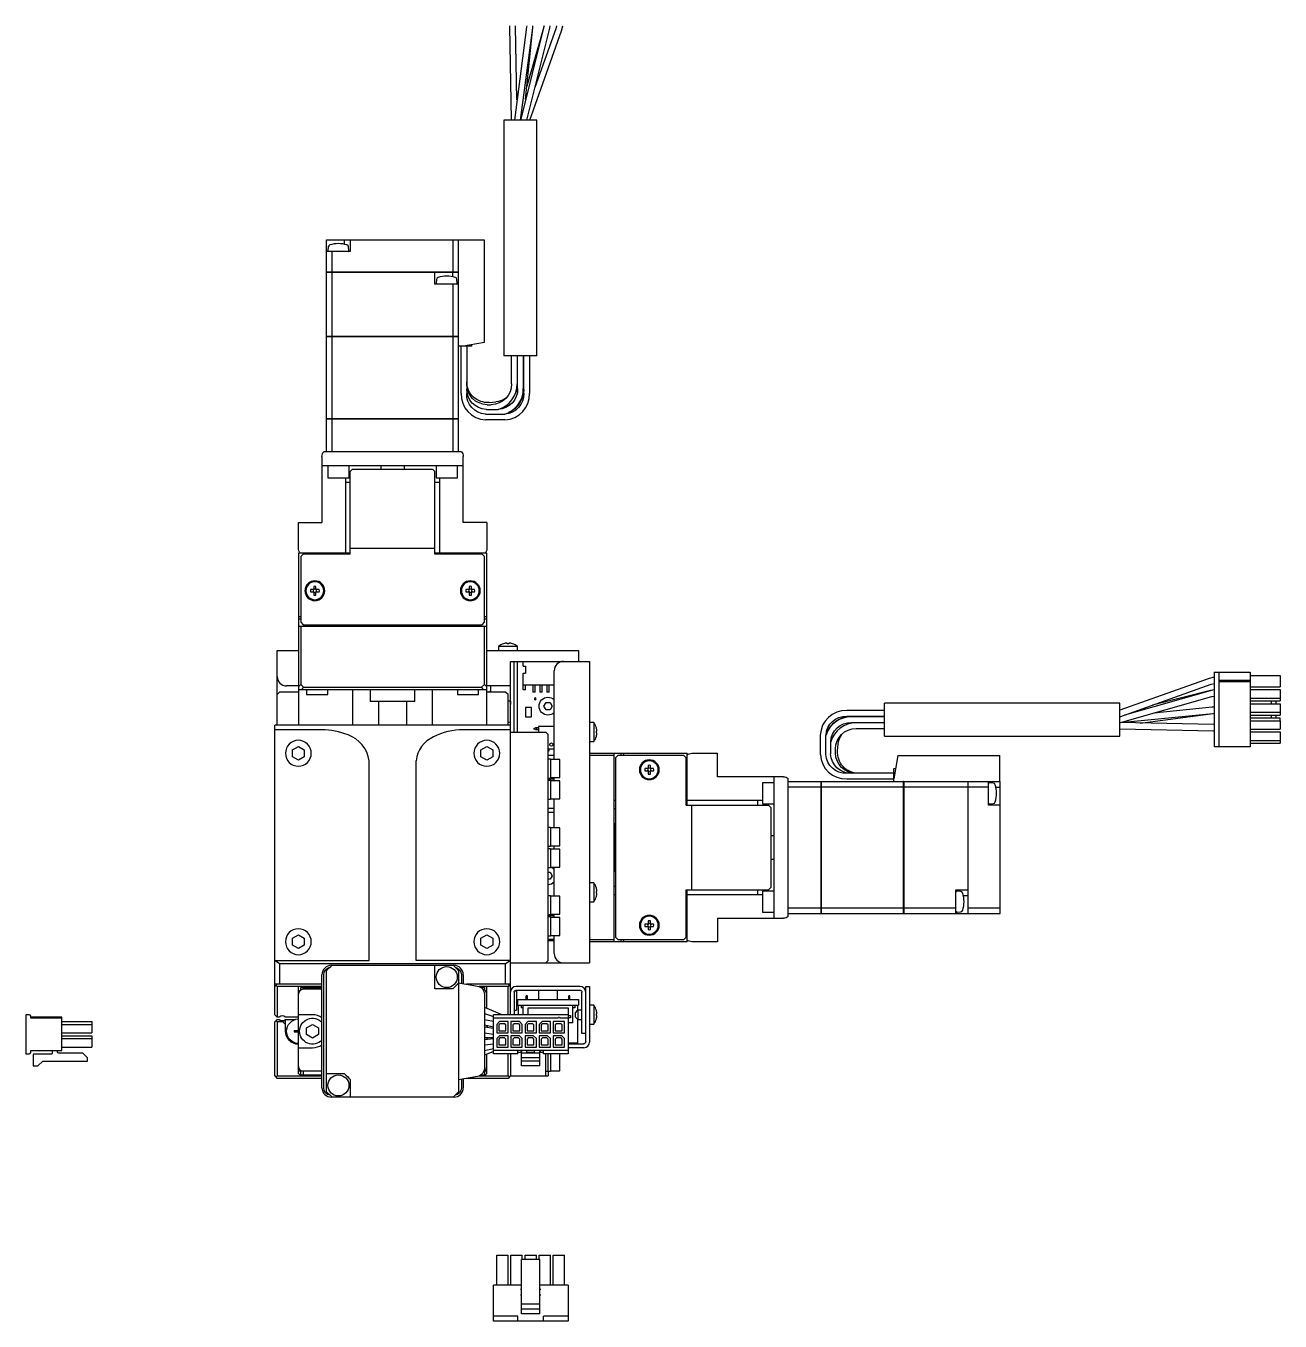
# Model space of a CAD drawing. Extents: x 0 to 1130, y -8 to 906.
# Drawn here: x 273.4 to 539.6, y 283.4 to 558.3 of the extents above; entities that cross this region are included whole.
import ezdxf

# ---------------------------------------------------------------- set-up
doc = ezdxf.new("R2010")
doc.units = 0
doc.header["$LTSCALE"] = 0.5
doc.layers.add('MSM_CONTINUOUS', color=7, linetype='CONTINUOUS')

msp = doc.modelspace()

# ---------------------------------------------------------------- linework, layer by layer
at = {"layer": 'MSM_CONTINUOUS'}
for p, q in [((376.04, 558.33), (376.04, 558.22)), ((376.04, 558.33), (376.04, 558.15)), ((376.04, 558.22), (376.44, 538.33)), ((377.34, 558.18), (377.34, 558.33)), ((377.65, 542.63), (377.34, 558.18)), ((379.73, 558.33), (379.7, 558.09)), ((380.99, 557.92), (381.03, 558.33)), ((381, 557.92), (381.03, 558.33)), ((383.38, 558.33), (383.27, 557.84)), ((383.4, 558.33), (383.31, 557.89)), ((384.57, 557.57), (384.71, 558.33)), ((386.05, 558.33), (385.89, 557.73)), ((387.11, 557.3), (387.37, 558.33)), ((387.11, 557.29), (387.37, 558.33)), ((379.7, 558.09), (377.09, 538.33)), ((378.4, 538.33), (380.99, 557.92)), ((383.31, 557.89), (378.43, 538.55)), ((379.49, 542.75), (381, 557.92)), ((379.71, 538.33), (384.57, 557.57)), ((383.27, 557.84), (379.76, 545.51)), ((380.38, 538.33), (387.11, 557.3)), ((385.89, 557.73), (381.46, 545.26)), ((381.89, 538.33), (374.89, 538.33)), ((374.89, 538.33), (374.89, 488.33)), ((381.89, 488.33), (381.89, 538.33)), ((337.24, 506.04), (337.24, 512.93)), ((337.24, 512.93), (365.24, 512.93)), ((337.58, 511.41), (337.51, 510.64)), ((340.99, 512.93), (340.99, 511.99)), ((341.97, 510.64), (341.9, 511.41)), ((342.24, 512.93), (342.24, 510.43)), ((364.09, 506.04), (364.09, 512.93)), ((365.24, 474.93), (365.24, 512.93)), ((370.74, 512.83), (365.24, 512.83)), ((370.74, 491.19), (370.74, 512.83)), ((342.24, 510.43), (337.24, 510.43)), ((338.4, 506.04), (338.4, 510.43)), ((337.24, 506.04), (365.24, 506.04)), ((337.24, 492.43), (337.24, 506.03)), ((365.24, 506.03), (337.24, 506.03)), ((337.25, 506.03), (337.25, 506.04)), ((338.4, 506.03), (338.4, 506.04)), ((338.4, 492.43), (338.4, 506.03)), ((360.24, 503.53), (360.24, 506.03)), ((363.99, 506.03), (363.99, 505.1)), ((364.09, 506.03), (364.09, 506.04)), ((365.23, 506.03), (365.23, 506.04)), ((365.24, 503.53), (360.24, 503.53)), ((360.58, 504.52), (360.51, 503.75)), ((364.09, 492.43), (364.09, 503.53)), ((364.97, 503.75), (364.9, 504.52)), ((337.24, 492.43), (365.24, 492.43)), ((337.24, 474.93), (337.24, 492.42)), ((365.24, 492.42), (337.24, 492.42)), ((337.25, 492.43), (337.25, 492.42)), ((338.4, 492.43), (338.4, 492.42)), ((338.4, 474.93), (338.4, 492.42)), ((364.09, 492.43), (364.09, 492.42)), ((364.09, 474.93), (364.09, 492.42)), ((365.23, 492.43), (365.23, 492.42)), ((368.04, 490.33), (365.24, 490.33)), ((365.79, 480.33), (365.79, 490.33)), ((365.84, 490.33), (370.74, 491.19)), ((366.99, 490.33), (366.99, 480.33)), ((368.04, 490.33), (368.04, 490.72)), ((381.89, 488.33), (374.89, 488.33)), ((376.49, 482.33), (376.49, 488.33)), ((377.69, 488.33), (377.69, 481.33)), ((377.79, 481.33), (377.79, 488.33)), ((378.99, 488.33), (378.99, 481.33)), ((379.09, 480.33), (379.09, 488.33)), ((380.29, 488.33), (380.29, 480.33)), ((366.99, 482.81), (367, 482.57)), ((377.64, 480.62), (377.79, 481.83)), ((377.69, 481.33), (377.64, 480.62)), ((371.76, 478.41), (373.14, 478.53)), ((377.64, 480.62), (377.63, 480.59)), ((377.63, 480.59), (377.64, 480.62)), ((370.99, 475.93), (375.09, 475.93)), ((371.15, 476.93), (373.63, 476.93)), ((371.3, 477.93), (372.18, 477.93)), ((375.09, 475.94), (375.05, 475.93)), ((337.24, 474.93), (365.24, 474.93)), ((337.24, 467.93), (337.24, 474.92)), ((365.24, 474.92), (337.24, 474.92)), ((337.25, 474.93), (337.25, 474.92)), ((338.4, 474.93), (338.4, 474.92)), ((338.4, 467.93), (338.4, 474.92)), ((364.09, 474.93), (364.09, 474.92)), ((364.09, 467.93), (364.09, 474.92)), ((365.23, 474.93), (365.23, 474.92)), ((365.24, 467.93), (365.24, 474.92)), ((375.09, 474.73), (370.99, 474.73)), ((365.86, 467.93), (336.62, 467.93)), ((336.24, 466.93), (336.24, 452.93)), ((366.24, 464.93), (336.24, 464.93)), ((337.49, 464.93), (337.49, 462.43)), ((341.99, 462.43), (341.99, 464.93)), ((348.74, 464.93), (348.74, 464.23)), ((353.74, 464.23), (353.74, 464.93)), ((360.49, 464.93), (360.49, 462.43)), ((364.99, 462.43), (364.99, 464.93)), ((366.24, 452.93), (366.24, 466.93)), ((337.49, 462.43), (341.99, 462.43)), ((341.24, 462.43), (341.24, 446.23)), ((342.74, 464.23), (342.24, 463.73)), ((342.24, 446.23), (342.24, 463.73)), ((342.74, 464.23), (359.74, 464.23)), ((360.24, 463.73), (359.74, 464.23)), ((360.24, 446.23), (360.24, 463.73)), ((360.49, 462.43), (364.99, 462.43)), ((361.24, 446.23), (361.24, 462.43)), ((342.24, 461.43), (341.24, 461.43)), ((361.24, 461.43), (360.24, 461.43)), ((331.24, 452.93), (336.24, 452.93)), ((331.24, 447.43), (331.24, 452.93)), ((371.24, 452.93), (366.24, 452.93)), ((371.24, 452.93), (371.24, 447.43)), ((342.24, 446.43), (331.24, 446.43)), ((331.24, 446.43), (331.24, 409.93)), ((332.24, 446.23), (331.74, 445.73)), ((331.74, 445.73), (331.74, 431.73)), ((342.24, 446.23), (332.24, 446.23)), ((360.24, 447.43), (342.24, 447.43)), ((371.24, 446.43), (360.24, 446.43)), ((370.24, 446.23), (360.24, 446.23)), ((370.74, 445.73), (370.24, 446.23)), ((370.74, 431.73), (370.74, 445.73)), ((371.24, 409.93), (371.24, 446.43)), ((334.5, 438.67), (333.82, 438.67)), ((333.82, 438.19), (334.5, 438.19)), ((334.5, 439.35), (334.5, 438.67)), ((334.5, 438.19), (334.5, 437.51)), ((334.98, 438.67), (334.98, 439.35)), ((335.66, 438.67), (334.98, 438.67)), ((334.98, 437.51), (334.98, 438.19)), ((334.98, 438.19), (335.66, 438.19)), ((367.5, 438.67), (366.82, 438.67)), ((366.82, 438.19), (367.5, 438.19)), ((367.5, 439.35), (367.5, 438.67)), ((367.5, 438.19), (367.5, 437.51)), ((367.98, 438.67), (367.98, 439.35)), ((368.66, 438.67), (367.98, 438.67)), ((367.98, 437.51), (367.98, 438.19)), ((367.98, 438.19), (368.66, 438.19)), ((331.24, 432.93), (331.74, 432.93)), ((331.74, 432.43), (331.24, 432.43)), ((331.74, 431.73), (332.24, 431.23)), ((370.24, 431.23), (370.74, 431.73)), ((370.74, 432.93), (371.24, 432.93)), ((371.24, 432.43), (370.74, 432.43)), ((331.24, 430.93), (371.24, 430.93)), ((331.74, 430.93), (331.74, 418.54)), ((332.24, 431.23), (370.24, 431.23)), ((341.24, 431.23), (341.24, 430.93)), ((342.99, 430.93), (342.99, 431.23)), ((346.24, 431.23), (346.24, 431.13)), ((346.24, 431.13), (356.24, 431.13)), ((346.24, 431.13), (346.44, 430.93)), ((356.04, 430.93), (356.24, 431.13)), ((356.24, 431.13), (356.24, 431.23)), ((359.49, 431.23), (359.49, 430.93)), ((361.24, 430.93), (361.24, 431.23)), ((370.74, 418.54), (370.74, 430.93)), ((377.74, 426.63), (373.74, 426.63)), ((373.74, 426.63), (373.74, 425.73)), ((374.81, 427.19), (374.79, 427.19)), ((375.54, 427.19), (375.54, 427.32)), ((375.94, 427.19), (375.54, 427.19)), ((375.94, 427.32), (375.94, 427.19)), ((376.69, 427.19), (376.67, 427.19)), ((377.74, 425.73), (377.74, 426.63)), ((326.74, 409.93), (326.74, 425.73)), ((326.74, 425.73), (331.24, 425.73)), ((371.24, 425.73), (390.74, 425.73)), ((376.24, 348.43), (376.24, 423.43)), ((376.24, 423.43), (393.04, 423.43)), ((377.04, 408.43), (377.04, 423.43)), ((377.74, 408.43), (377.74, 423.43)), ((378.99, 422.43), (378.99, 423.43)), ((390.74, 425.73), (390.74, 423.43)), ((393.04, 423.43), (393.04, 359.43)), ((378.99, 422.43), (379.49, 422.43)), ((378.99, 420.93), (379.49, 420.93)), ((378.99, 417.43), (378.99, 420.93)), ((379.49, 422.43), (379.49, 420.93)), ((385.54, 402.58), (385.54, 421.43)), ((525.64, 421.18), (525.64, 405.33)), ((525.64, 421.18), (533.29, 421.18)), ((526.66, 421.18), (526.66, 405.33)), ((533.29, 421.18), (533.29, 405.33)), ((331.24, 418.23), (328.74, 418.23)), ((331.24, 418.04), (331.74, 418.54)), ((331.74, 418.54), (332.35, 417.93)), ((332.35, 417.93), (331.85, 417.43)), ((332.35, 417.93), (370.13, 417.93)), ((370.13, 417.93), (370.74, 418.54)), ((370.63, 417.43), (370.13, 417.93)), ((370.74, 418.54), (371.24, 418.04)), ((376.24, 418.23), (371.24, 418.23)), ((372.1, 416.93), (372.1, 418.23)), ((378.99, 418.43), (385.54, 418.43)), ((379.49, 417.43), (379.49, 418.43)), ((380.99, 418.43), (380.99, 416.93)), ((381.49, 416.93), (381.49, 418.43)), ((382.49, 418.43), (382.49, 416.93)), ((382.99, 416.93), (382.99, 418.43)), ((383.99, 418.43), (383.99, 416.93)), ((384.49, 416.93), (384.49, 418.43)), ((385.49, 418.43), (385.49, 416.93)), ((524.61, 419.8), (505.64, 413.07)), ((505.64, 411.69), (525.04, 418.58)), ((525.64, 420.06), (524.61, 419.8)), ((525.04, 418.58), (525.64, 418.74)), ((525.04, 418.58), (525.64, 418.74)), ((533.29, 419.4), (526.66, 419.4)), ((533.29, 419.1), (526.66, 419.1)), ((533.29, 420.45), (539.64, 420.45)), ((533.29, 418.05), (539.64, 418.05)), ((539.64, 420.45), (539.64, 418.05)), ((327.24, 416.93), (326.74, 416.43)), ((331.24, 416.93), (327.24, 416.93)), ((371.24, 417.43), (331.24, 417.43)), ((332.99, 417.43), (332.99, 416.43)), ((332.99, 416.43), (337.49, 416.43)), ((337.49, 416.43), (337.49, 417.43)), ((342.76, 417.43), (342.76, 409.93)), ((346.49, 417.43), (346.49, 414.93)), ((355.99, 414.93), (355.99, 417.43)), ((359.73, 409.93), (359.73, 417.43)), ((364.99, 417.43), (364.99, 416.43)), ((364.99, 416.43), (369.49, 416.43)), ((369.49, 416.43), (369.49, 417.43)), ((375.24, 416.93), (371.24, 416.93)), ((375.74, 416.43), (375.24, 416.93)), ((375.74, 409.93), (375.74, 416.43)), ((379.49, 417.43), (378.99, 417.43)), ((381.49, 416.93), (380.99, 416.93)), ((382.99, 416.93), (382.49, 416.93)), ((384.49, 416.93), (383.99, 416.93)), ((385.54, 416.93), (385.49, 416.93)), ((505.73, 410.43), (525.15, 415.96)), ((524.79, 417.21), (506.58, 412.02)), ((524.88, 417.26), (512.57, 414.15)), ((525.64, 417.39), (524.79, 417.21)), ((525.64, 417.4), (524.88, 417.26)), ((525.15, 415.96), (525.64, 416.07)), ((533.29, 417.45), (539.64, 417.45)), ((533.29, 415.65), (539.64, 415.65)), ((539.64, 417.45), (539.64, 415.65)), ((539.64, 415.65), (539.64, 415.05)), ((355.99, 414.93), (346.49, 414.93)), ((348.24, 414.93), (348.24, 409.93)), ((354.24, 409.93), (354.24, 414.93)), ((376.24, 414.98), (375.74, 414.98)), ((376.24, 414.98), (376.24, 414.25)), ((376.24, 414.54), (376.24, 414.54)), ((376.24, 414.24), (376.24, 414.25)), ((379.49, 413.64), (379.49, 411.64)), ((380.74, 413.64), (379.49, 413.64)), ((380.74, 411.64), (380.74, 413.64)), ((383.37, 413.93), (383.81, 414.68)), ((383.81, 413.18), (383.37, 413.93)), ((383.81, 414.68), (384.67, 414.68)), ((384.67, 413.18), (383.81, 413.18)), ((384.67, 414.68), (385.11, 413.93)), ((385.11, 413.93), (384.67, 413.18)), ((455.64, 412.98), (447.64, 412.98)), ((455.64, 407.58), (455.64, 414.58)), ((505.64, 414.58), (455.64, 414.58)), ((505.64, 407.58), (505.64, 414.58)), ((505.76, 410.44), (525.36, 412.4)), ((525.23, 413.69), (512.83, 412.45)), ((525.64, 413.72), (525.23, 413.69)), ((525.36, 412.4), (525.64, 412.42)), ((533.29, 415.05), (539.64, 415.05)), ((533.29, 414.45), (539.64, 414.45)), ((533.29, 412.65), (539.64, 412.65)), ((537.75, 415.05), (537.75, 414.45)), ((538.75, 415.05), (538.75, 414.45)), ((539.64, 414.45), (539.64, 412.65)), ((539.64, 412.65), (539.64, 412.05)), ((326.24, 348.43), (326.24, 409.93)), ((376.24, 409.93), (326.24, 409.93)), ((376.24, 410.43), (375.74, 410.43)), ((379.49, 411.64), (380.74, 411.64)), ((382.39, 409.69), (385.54, 409.69)), ((393.94, 410.43), (393.04, 410.43)), ((393.94, 410.43), (393.94, 406.43)), ((447.64, 411.78), (455.64, 411.78)), ((447.93, 410.33), (447.9, 410.32)), ((447.9, 410.32), (447.93, 410.33)), ((447.93, 410.33), (449.14, 410.48)), ((448.64, 410.38), (447.93, 410.33)), ((455.64, 411.68), (448.64, 411.68)), ((448.64, 410.48), (455.64, 410.48)), ((455.64, 410.38), (448.64, 410.38)), ((525.56, 410.03), (505.64, 410.43)), ((509.94, 410.34), (525.4, 412.39)), ((525.64, 410.03), (525.49, 410.03)), ((525.64, 410.03), (525.56, 410.03)), ((533.29, 412.05), (539.64, 412.05)), ((533.29, 411.45), (539.64, 411.45)), ((533.29, 410.85), (539.64, 410.85)), ((537.75, 412.05), (537.75, 411.45)), ((538.75, 412.05), (538.75, 411.45)), ((539.64, 410.85), (539.64, 411.45)), ((539.64, 410.85), (539.64, 409.05)), ((336.24, 408.94), (326.24, 408.94)), ((376.24, 408.94), (366.24, 408.94)), ((376.24, 408.43), (383.74, 408.43)), ((381.24, 409.24), (381.24, 409.04)), ((381.24, 409.24), (381.49, 409.24)), ((381.49, 409.04), (381.24, 409.04)), ((381.49, 409.24), (381.56, 409.36)), ((381.56, 408.93), (381.49, 409.04)), ((382.29, 409.36), (381.56, 409.36)), ((382.29, 408.93), (381.56, 408.93)), ((381.85, 408.93), (381.85, 409.36)), ((382.29, 408.43), (382.29, 409.59)), ((384.24, 407.93), (383.74, 408.43)), ((384.24, 359.93), (384.24, 407.93)), ((394.51, 409.32), (394.51, 409.32)), ((394.51, 408.61), (394.63, 408.61)), ((394.51, 408.25), (394.51, 408.61)), ((394.63, 408.25), (394.51, 408.25)), ((394.51, 407.54), (394.51, 407.54)), ((442.04, 407.78), (442.04, 403.68)), ((443.24, 403.68), (443.24, 407.78)), ((443.25, 407.78), (443.24, 407.74)), ((449.64, 409.18), (455.64, 409.18)), ((455.64, 407.58), (505.64, 407.58)), ((505.64, 409.13), (525.53, 408.73)), ((525.53, 408.73), (525.64, 408.73)), ((533.29, 409.05), (539.64, 409.05)), ((533.29, 408.45), (539.64, 408.45)), ((539.64, 408.45), (539.64, 406.65)), ((329.99, 404.65), (331.24, 405.37)), ((329.99, 403.21), (329.99, 404.65)), ((331.24, 405.37), (332.49, 404.65)), ((332.49, 404.65), (332.49, 403.21)), ((369.99, 404.65), (371.24, 405.37)), ((369.99, 403.21), (369.99, 404.65)), ((371.24, 405.37), (372.49, 404.65)), ((372.49, 404.65), (372.49, 403.21)), ((385.54, 404.79), (384.24, 404.79)), ((393.04, 406.43), (393.94, 406.43)), ((444.24, 403.84), (444.24, 406.32)), ((445.24, 403.99), (445.24, 404.87)), ((445.72, 404.45), (445.84, 405.83)), ((533.29, 405.33), (525.64, 405.33)), ((533.29, 406.65), (539.64, 406.65)), ((533.29, 406.05), (539.64, 406.05)), ((539.64, 406.65), (539.64, 406.05)), ((331.24, 402.49), (329.99, 403.21)), ((332.49, 403.21), (331.24, 402.49)), ((346.24, 359.93), (346.24, 402.32)), ((356.24, 359.93), (356.24, 402.32)), ((371.24, 402.49), (369.99, 403.21)), ((372.49, 403.21), (371.24, 402.49)), ((385.54, 403.43), (384.24, 403.43)), ((384.74, 402.68), (384.24, 402.68)), ((384.74, 402.68), (384.74, 398.68)), ((386.74, 402.58), (384.74, 402.58)), ((386.74, 398.78), (386.74, 402.58)), ((393.04, 403.93), (413.74, 403.93)), ((398.24, 403.43), (393.04, 403.43)), ((398.24, 403.93), (398.24, 363.93)), ((399.04, 403.43), (398.54, 402.93)), ((398.54, 402.93), (398.54, 364.93)), ((413.04, 403.43), (399.04, 403.43)), ((399.74, 403.43), (399.74, 403.93)), ((400.24, 403.93), (400.24, 403.43)), ((413.54, 402.93), (413.04, 403.43)), ((413.54, 392.93), (413.54, 402.93)), ((413.74, 392.93), (413.74, 403.93)), ((414.74, 403.93), (420.24, 403.93)), ((420.24, 398.93), (420.24, 403.93)), ((458.5, 403.43), (457.64, 398.53)), ((458.5, 403.43), (480.14, 403.43)), ((480.14, 397.93), (480.14, 403.43)), ((384.24, 398.68), (384.74, 398.68)), ((384.74, 398.78), (386.74, 398.78)), ((385.54, 398.08), (385.54, 398.78)), ((405.5, 400.67), (404.82, 400.67)), ((404.82, 400.19), (405.5, 400.19)), ((405.5, 401.35), (405.5, 400.67)), ((405.5, 400.19), (405.5, 399.51)), ((405.98, 400.67), (405.98, 401.35)), ((406.66, 400.67), (405.98, 400.67)), ((405.98, 400.19), (406.66, 400.19)), ((405.98, 399.51), (405.98, 400.19)), ((434.24, 398.93), (420.24, 398.93)), ((432.24, 368.93), (432.24, 398.93)), ((457.64, 399.68), (447.64, 399.68)), ((450.12, 399.68), (449.88, 399.69)), ((457.64, 397.93), (457.64, 400.73)), ((457.64, 400.73), (458.03, 400.73)), ((385.54, 398.43), (384.24, 398.43)), ((384.74, 398.18), (384.24, 398.18)), ((384.74, 398.18), (384.74, 394.18)), ((386.74, 398.08), (384.74, 398.08)), ((386.74, 394.28), (386.74, 398.08)), ((429.74, 397.68), (429.74, 393.18)), ((432.24, 397.68), (429.74, 397.68)), ((435.24, 369.31), (435.24, 398.55)), ((435.24, 397.93), (442.23, 397.93)), ((435.24, 396.78), (442.23, 396.78)), ((442.23, 369.93), (442.23, 397.93)), ((442.24, 397.92), (442.23, 397.92)), ((442.24, 396.77), (442.23, 396.77)), ((442.24, 397.93), (480.24, 397.93)), ((442.24, 397.93), (442.24, 369.93)), ((442.24, 396.78), (459.73, 396.78)), ((447.64, 398.48), (457.64, 398.48)), ((459.73, 369.93), (459.73, 397.93)), ((459.74, 397.92), (459.73, 397.92)), ((459.74, 396.77), (459.73, 396.77)), ((459.74, 397.93), (459.74, 369.93)), ((459.74, 396.78), (473.34, 396.78)), ((473.34, 397.93), (473.34, 369.93)), ((473.34, 397.92), (473.35, 397.92)), ((473.34, 396.77), (473.35, 396.77)), ((473.35, 397.93), (473.35, 369.93)), ((473.35, 396.78), (477.74, 396.78)), ((477.74, 392.93), (477.74, 397.93)), ((478.72, 397.59), (477.95, 397.66)), ((480.24, 396.68), (479.3, 396.68)), ((480.24, 369.93), (480.24, 397.93)), ((384.24, 394.18), (384.74, 394.18)), ((384.74, 394.28), (386.74, 394.28)), ((385.54, 388.08), (385.54, 394.28)), ((398.54, 393.93), (398.24, 393.93)), ((429.74, 393.93), (413.54, 393.93)), ((428.74, 392.93), (428.74, 393.93)), ((429.74, 393.18), (432.24, 393.18)), ((477.95, 393.2), (478.72, 393.27)), ((384.24, 392.3), (385.54, 392.3)), ((385.54, 391.38), (384.24, 391.38)), ((398.24, 392.18), (398.54, 392.18)), ((413.54, 392.93), (431.04, 392.93)), ((414.74, 374.93), (414.74, 392.93)), ((431.54, 392.43), (431.04, 392.93)), ((431.54, 392.43), (431.54, 375.43)), ((480.24, 392.93), (477.74, 392.93)), ((384.74, 388.18), (384.24, 388.18)), ((384.74, 388.18), (385.54, 388.18)), ((384.74, 388.18), (384.74, 384.18)), ((386.74, 388.08), (384.74, 388.08)), ((386.74, 384.28), (386.74, 388.08)), ((398.44, 388.93), (398.24, 388.73)), ((398.44, 388.93), (398.44, 378.93)), ((398.54, 388.93), (398.44, 388.93)), ((432.24, 386.43), (431.54, 386.43)), ((384.24, 384.18), (384.74, 384.18)), ((384.74, 383.68), (384.24, 383.68)), ((384.74, 384.28), (386.74, 384.28)), ((384.74, 383.68), (384.74, 379.68)), ((386.74, 383.58), (384.74, 383.58)), ((385.54, 383.58), (385.54, 384.28)), ((386.74, 379.78), (386.74, 383.58)), ((384.24, 379.68), (384.74, 379.68)), ((384.74, 379.78), (386.74, 379.78)), ((385.54, 373.58), (385.54, 379.78)), ((431.54, 381.43), (432.24, 381.43)), ((384.24, 378.68), (384.67, 378.68)), ((384.67, 377.18), (384.24, 377.18)), ((384.67, 378.68), (385.11, 377.93)), ((385.11, 377.93), (384.67, 377.18)), ((398.24, 379.13), (398.44, 378.93)), ((398.44, 378.93), (398.54, 378.93)), ((393.94, 376.43), (393.04, 376.43)), ((393.94, 376.43), (393.94, 372.43)), ((394.51, 375.32), (394.51, 375.32)), ((394.51, 374.61), (394.63, 374.61)), ((394.51, 374.25), (394.51, 374.61)), ((394.63, 374.25), (394.51, 374.25)), ((398.54, 375.68), (398.24, 375.68)), ((398.24, 373.93), (398.54, 373.93)), ((413.54, 364.93), (413.54, 374.93)), ((413.54, 374.93), (431.04, 374.93)), ((413.54, 373.93), (429.74, 373.93)), ((413.74, 363.93), (413.74, 374.93)), ((428.74, 373.93), (428.74, 374.93)), ((429.74, 374.68), (429.74, 370.18)), ((432.24, 374.68), (429.74, 374.68)), ((431.04, 374.93), (431.54, 375.43)), ((470.84, 374.93), (473.34, 374.93)), ((470.84, 369.93), (470.84, 374.93)), ((471.83, 374.59), (471.06, 374.66)), ((384.74, 373.68), (384.24, 373.68)), ((384.74, 373.68), (384.74, 369.68)), ((385.54, 373.6), (384.74, 373.6)), ((386.74, 373.58), (384.74, 373.58)), ((386.74, 369.78), (386.74, 373.58)), ((393.04, 372.43), (393.94, 372.43)), ((394.51, 373.54), (394.51, 373.54)), ((473.34, 373.68), (472.41, 373.68)), ((384.24, 369.68), (384.74, 369.68)), ((385.54, 369.43), (384.24, 369.43)), ((384.74, 369.18), (384.24, 369.18)), ((384.74, 369.78), (386.74, 369.78)), ((384.74, 369.18), (384.74, 365.18)), ((386.74, 369.08), (384.74, 369.08)), ((385.54, 369.08), (385.54, 369.78)), ((386.74, 365.28), (386.74, 369.08)), ((420.24, 368.93), (420.24, 363.93)), ((420.24, 368.93), (434.24, 368.93)), ((429.74, 370.18), (432.24, 370.18)), ((435.24, 371.09), (442.23, 371.09)), ((435.24, 369.93), (442.23, 369.93)), ((442.24, 371.1), (442.23, 371.1)), ((442.24, 369.94), (442.23, 369.94)), ((442.24, 371.09), (459.73, 371.09)), ((442.24, 369.93), (459.73, 369.93)), ((459.74, 371.1), (459.73, 371.1)), ((459.74, 369.94), (459.73, 369.94)), ((459.74, 371.09), (470.84, 371.09)), ((459.74, 369.93), (473.34, 369.93)), ((471.06, 370.2), (471.83, 370.27)), ((473.34, 371.1), (473.35, 371.1)), ((473.34, 369.94), (473.35, 369.94)), ((473.35, 371.09), (480.24, 371.09)), ((473.35, 369.93), (480.24, 369.93)), ((405.5, 367.67), (404.82, 367.67)), ((404.82, 367.19), (405.5, 367.19)), ((405.5, 368.35), (405.5, 367.67)), ((405.5, 367.19), (405.5, 366.51)), ((405.98, 367.67), (405.98, 368.35)), ((406.66, 367.67), (405.98, 367.67)), ((405.98, 366.51), (405.98, 367.19)), ((405.98, 367.19), (406.66, 367.19)), ((329.99, 364.65), (331.24, 365.37)), ((329.99, 363.21), (329.99, 364.65)), ((331.24, 362.49), (329.99, 363.21)), ((331.24, 365.37), (332.49, 364.65)), ((332.49, 363.21), (331.24, 362.49)), ((332.49, 364.65), (332.49, 363.21)), ((369.99, 364.65), (371.24, 365.37)), ((369.99, 363.21), (369.99, 364.65)), ((371.24, 362.49), (369.99, 363.21)), ((371.24, 365.37), (372.49, 364.65)), ((372.49, 363.21), (371.24, 362.49)), ((372.49, 364.65), (372.49, 363.21)), ((384.24, 365.18), (384.74, 365.18)), ((385.54, 364.43), (384.24, 364.43)), ((385.54, 364.13), (384.24, 364.13)), ((384.74, 365.28), (386.74, 365.28)), ((385.54, 361.43), (385.54, 365.28)), ((393.04, 364.43), (398.24, 364.43)), ((413.74, 363.93), (393.04, 363.93)), ((398.54, 364.93), (399.04, 364.43)), ((399.04, 364.43), (413.04, 364.43)), ((399.74, 363.93), (399.74, 364.43)), ((400.24, 364.43), (400.24, 363.93)), ((413.04, 364.43), (413.54, 364.93)), ((420.24, 363.93), (414.74, 363.93)), ((326.24, 359.93), (346.24, 359.93)), ((326.28, 359.93), (327.24, 359.3)), ((327.24, 359.3), (375.24, 359.3)), ((327.24, 359.3), (327.24, 354.93)), ((337.24, 332.09), (337.24, 357.78)), ((338.24, 358.93), (364.24, 358.93)), ((376.24, 359.93), (356.24, 359.93)), ((360.24, 353.93), (360.24, 358.93)), ((365.24, 357.78), (365.24, 332.08)), ((375.24, 359.3), (376.2, 359.93)), ((375.24, 354.93), (375.24, 359.3)), ((376.24, 359.43), (393.04, 359.43)), ((383.74, 359.43), (384.24, 359.93)), ((326.24, 354.43), (326.74, 354.93)), ((336.24, 354.93), (326.24, 354.93)), ((326.74, 354.43), (326.49, 354.68)), ((336.24, 332.93), (336.24, 356.93)), ((336.62, 332.93), (336.62, 356.93)), ((365.24, 355.23), (369.25, 354.52)), ((365.86, 356.93), (365.86, 355.12)), ((366.24, 356.93), (366.24, 355.05)), ((376.24, 354.93), (366.94, 354.93)), ((375.74, 354.93), (376.24, 354.43)), ((375.99, 354.68), (375.74, 354.43)), ((326.74, 354.43), (326.74, 347.93)), ((336.24, 354.43), (326.74, 354.43)), ((331.24, 335.93), (331.24, 354.43)), ((331.44, 353.43), (331.24, 353.43)), ((331.74, 353.7), (331.74, 354.23)), ((331.74, 354.23), (336.24, 354.23)), ((332.24, 354.23), (332.24, 353.83)), ((336.24, 353.83), (332.24, 353.83)), ((363.99, 353.93), (360.24, 353.93)), ((375.74, 354.43), (369.59, 354.43)), ((369.96, 354.23), (370.74, 354.23)), ((370.24, 354), (370.24, 354.23)), ((370.74, 354.23), (370.74, 353.7)), ((370.74, 352.75), (370.74, 337.11)), ((371.24, 353.43), (371.04, 353.43)), ((371.24, 349.82), (371.24, 354.43)), ((375.74, 348.4), (375.74, 354.43)), ((377.04, 353.23), (377.04, 348.43)), ((377.54, 353.43), (377.09, 353.43)), ((391.04, 354.43), (377.44, 354.43)), ((377.44, 353.63), (391.04, 353.63)), ((377.54, 353.43), (377.54, 349.43)), ((379.87, 352.43), (379.62, 352.43)), ((379.62, 351.63), (379.62, 352.43)), ((379.87, 351.63), (379.87, 352.43)), ((382.24, 353.63), (382.24, 351.63)), ((386.24, 351.63), (386.24, 353.63)), ((388.62, 351.63), (388.62, 352.43)), ((388.87, 352.43), (388.62, 352.43)), ((388.87, 351.63), (388.87, 352.43)), ((391.44, 344.43), (391.44, 353.23)), ((392.24, 342.73), (392.24, 354.43)), ((392.24, 354.43), (393.04, 354.43)), ((393.04, 354.43), (393.04, 342.63)), ((370.74, 350.03), (374.59, 348.4)), ((377.04, 349.43), (377.54, 349.43)), ((377.74, 351.63), (390.74, 351.63)), ((377.74, 351.63), (377.74, 350.43)), ((377.74, 350.43), (390.74, 350.43)), ((377.99, 348.4), (377.99, 350.43)), ((378.54, 350.43), (378.54, 349.88)), ((378.99, 349.88), (378.54, 349.88)), ((378.99, 348.4), (378.99, 350.43)), ((379.99, 348.4), (379.99, 349.93)), ((379.99, 349.93), (388.49, 349.93)), ((388.49, 349.93), (388.49, 340.12)), ((389.49, 346.73), (389.49, 350.43)), ((389.95, 349.88), (389.49, 349.88)), ((389.95, 350.43), (389.95, 349.88)), ((390.34, 349.23), (390.04, 348.93)), ((390.54, 349.43), (390.34, 349.23)), ((390.49, 350.43), (390.49, 349.38)), ((390.54, 349.43), (390.54, 347.43)), ((391.44, 349.43), (390.54, 349.43)), ((390.74, 351.63), (390.74, 350.43)), ((393.94, 350.43), (393.04, 350.43)), ((393.94, 350.43), (393.94, 346.43)), ((394.51, 349.32), (394.51, 349.32)), ((273.4, 348.4), (273.4, 340.12)), ((274.12, 348.4), (273.4, 348.4)), ((274.42, 347.69), (274.42, 348.1)), ((281.05, 347.94), (274.42, 347.94)), ((281.05, 347.69), (274.42, 347.69)), ((281.05, 340.83), (281.05, 347.94)), ((281.05, 346.96), (287.4, 346.96)), ((287.4, 346.96), (287.4, 344.56)), ((326.74, 347.93), (326.24, 348.43)), ((326.74, 347.43), (326.24, 346.93)), ((326.24, 335.43), (326.24, 346.93)), ((326.74, 346.93), (326.49, 347.18)), ((327.18, 347.93), (326.74, 347.93)), ((326.74, 347.43), (327.18, 347.43)), ((326.74, 346.93), (326.74, 335.43)), ((327.94, 346.93), (326.74, 346.93)), ((328.54, 347.35), (327.94, 346.93)), ((327.94, 346.93), (328.54, 346.33)), ((331.24, 347.93), (328.5, 347.93)), ((328.5, 347.43), (330.63, 347.43)), ((328.54, 344.93), (328.54, 347.43)), ((334.24, 348.43), (331.24, 348.43)), ((370.74, 348.66), (372.64, 348.06)), ((370.74, 347.41), (372.66, 347.04)), ((370.76, 348.72), (371.37, 348.46)), ((371.24, 348.5), (371.24, 348.52)), ((388.49, 348.4), (372.64, 348.4)), ((372.64, 340.12), (372.64, 348.4)), ((386.41, 347.69), (372.64, 347.69)), ((373.96, 346.96), (373.36, 346.36)), ((374.03, 346.51), (373.78, 346.26)), ((375.76, 346.96), (373.96, 346.96)), ((375, 346.51), (374.03, 346.51)), ((375.25, 346.26), (375, 346.51)), ((375.76, 344.56), (375.76, 346.96)), ((376.24, 348.43), (376.21, 348.4)), ((377.04, 348.43), (376.24, 348.43)), ((376.36, 346.96), (376.36, 344.56)), ((378.16, 346.96), (376.36, 346.96)), ((377.03, 346.51), (376.78, 346.26)), ((378, 346.51), (377.03, 346.51)), ((378.25, 346.26), (378, 346.51)), ((378.16, 346.96), (378.76, 346.36)), ((379.96, 346.96), (379.36, 346.36)), ((380.03, 346.51), (379.78, 346.26)), ((381.76, 346.96), (379.96, 346.96)), ((381, 346.51), (380.03, 346.51)), ((381.25, 346.26), (381, 346.51)), ((381.76, 344.56), (381.76, 346.96)), ((382.96, 346.96), (382.36, 346.36)), ((383.03, 346.51), (382.78, 346.26)), ((384.76, 346.96), (382.96, 346.96)), ((384, 346.51), (383.03, 346.51)), ((384.25, 346.26), (384, 346.51)), ((384.76, 344.56), (384.76, 346.96)), ((387.76, 346.96), (385.36, 346.96)), ((385.36, 346.96), (385.36, 344.56)), ((386.03, 346.51), (385.78, 346.26)), ((387, 346.51), (386.03, 346.51)), ((386.41, 347.69), (386.41, 347.79)), ((386.71, 347.79), (386.71, 347.69)), ((388.49, 347.69), (386.71, 347.69)), ((387.25, 346.26), (387, 346.51)), ((387.76, 344.56), (387.76, 346.96)), ((388.49, 348.28), (388.99, 348.28)), ((388.99, 347.78), (388.49, 347.78)), ((389.49, 346.73), (388.49, 346.73)), ((388.99, 348.28), (388.99, 347.78)), ((390.04, 347.93), (390.04, 348.93)), ((390.04, 347.93), (390.34, 347.63)), ((390.34, 347.63), (390.54, 347.43)), ((390.49, 347.48), (390.49, 342.43)), ((390.54, 347.43), (391.44, 347.43)), ((393.04, 346.43), (393.94, 346.43)), ((394.51, 348.25), (394.51, 348.61)), ((394.51, 348.61), (394.63, 348.61)), ((394.63, 348.25), (394.51, 348.25)), ((394.51, 347.54), (394.51, 347.54)), ((281.05, 346.36), (287.4, 346.36)), ((281.05, 344.56), (287.4, 344.56)), ((281.05, 343.96), (287.4, 343.96)), ((287.4, 343.96), (287.4, 341.56)), ((330.34, 345.08), (330.34, 344.79)), ((330.34, 345.08), (331.14, 345.08)), ((330.34, 344.79), (331.14, 344.79)), ((330.87, 345.08), (330.87, 344.79)), ((331.24, 345.93), (331.2, 345.93)), ((331.2, 345.93), (331.2, 345.14)), ((331.2, 344.73), (331.2, 343.93)), ((331.24, 343.93), (331.2, 343.93)), ((332.99, 345.65), (334.24, 346.37)), ((332.99, 344.21), (332.99, 345.65)), ((334.24, 343.49), (332.99, 344.21)), ((334.24, 346.37), (335.49, 345.65)), ((335.49, 344.21), (334.24, 343.49)), ((335.49, 345.65), (335.49, 344.21)), ((372.64, 345.82), (370.74, 346.19)), ((372.64, 345.53), (370.74, 345.81)), ((370.74, 344.59), (372.64, 344.32)), ((371.24, 346.09), (371.24, 345.73)), ((371.29, 345.93), (371.24, 345.93)), ((371.29, 345.93), (371.29, 345.73)), ((373.36, 346.36), (373.36, 344.56)), ((373.36, 344.56), (375.76, 344.56)), ((373.36, 343.36), (373.96, 343.96)), ((373.78, 346.26), (373.78, 345.01)), ((373.78, 345.01), (375.25, 345.01)), ((375.76, 343.96), (373.96, 343.96)), ((375.25, 345.01), (375.25, 346.26)), ((375.76, 341.56), (375.76, 343.96)), ((376.36, 344.56), (378.76, 344.56)), ((378.16, 343.96), (376.36, 343.96)), ((376.36, 343.96), (376.36, 341.56)), ((376.78, 346.26), (376.78, 345.01)), ((376.78, 345.01), (378.25, 345.01)), ((378.76, 343.36), (378.16, 343.96)), ((378.25, 345.01), (378.25, 346.26)), ((378.76, 344.56), (378.76, 346.36)), ((379.36, 346.36), (379.36, 344.56)), ((379.36, 344.56), (381.76, 344.56)), ((379.36, 343.96), (379.36, 341.56)), ((381.16, 343.96), (379.36, 343.96)), ((379.78, 346.26), (379.78, 345.01)), ((379.78, 345.01), (381.25, 345.01)), ((381.76, 343.36), (381.16, 343.96)), ((381.25, 345.01), (381.25, 346.26)), ((382.36, 346.36), (382.36, 344.56)), ((382.36, 344.56), (384.76, 344.56)), ((382.36, 343.96), (382.36, 341.56)), ((384.16, 343.96), (382.36, 343.96)), ((382.78, 346.26), (382.78, 345.01)), ((382.78, 345.01), (384.25, 345.01)), ((384.76, 343.36), (384.16, 343.96)), ((384.25, 345.01), (384.25, 346.26)), ((385.36, 344.56), (387.76, 344.56)), ((385.36, 343.96), (385.36, 341.56)), ((387.16, 343.96), (385.36, 343.96)), ((385.78, 346.26), (385.78, 345.01)), ((385.78, 345.01), (387.25, 345.01)), ((387.76, 343.36), (387.16, 343.96)), ((387.25, 345.01), (387.25, 346.26)), ((392.24, 344.43), (391.44, 344.43)), ((281.05, 343.36), (287.4, 343.36)), ((281.05, 341.56), (287.4, 341.56)), ((331.24, 341.43), (334.24, 341.43)), ((372.64, 343.56), (370.74, 343.52)), ((370.74, 343.2), (372.64, 343.36)), ((372.64, 342.15), (370.74, 341.99)), ((372.64, 341.18), (370.74, 340.76)), ((371.24, 343.53), (371.24, 343.24)), ((373.36, 343.36), (373.36, 341.56)), ((373.36, 341.56), (375.76, 341.56)), ((374.03, 343.51), (373.78, 343.26)), ((373.78, 343.26), (373.78, 342.01)), ((373.78, 342.01), (375.25, 342.01)), ((375, 343.51), (374.03, 343.51)), ((375.25, 343.26), (375, 343.51)), ((375.25, 342.01), (375.25, 343.26)), ((376.36, 341.56), (378.76, 341.56)), ((377.03, 343.51), (376.78, 343.26)), ((376.78, 343.26), (376.78, 342.01)), ((376.78, 342.01), (378.25, 342.01)), ((378, 343.51), (377.03, 343.51)), ((378.25, 343.26), (378, 343.51)), ((378.25, 342.01), (378.25, 343.26)), ((378.76, 341.56), (378.76, 343.36)), ((379.36, 341.56), (381.76, 341.56)), ((380.03, 343.51), (379.78, 343.26)), ((379.78, 343.26), (379.78, 342.01)), ((379.78, 342.01), (381.25, 342.01)), ((381, 343.51), (380.03, 343.51)), ((381.25, 343.26), (381, 343.51)), ((381.25, 342.01), (381.25, 343.26)), ((381.76, 341.56), (381.76, 343.36)), ((382.36, 341.56), (384.76, 341.56)), ((383.03, 343.51), (382.78, 343.26)), ((382.78, 343.26), (382.78, 342.01)), ((382.78, 342.01), (384.25, 342.01)), ((384, 343.51), (383.03, 343.51)), ((384.25, 343.26), (384, 343.51)), ((384.25, 342.01), (384.25, 343.26)), ((384.76, 341.56), (384.76, 343.36)), ((385.36, 341.56), (387.76, 341.56)), ((386.03, 343.51), (385.78, 343.26)), ((385.78, 343.26), (385.78, 342.01)), ((385.78, 342.01), (387.25, 342.01)), ((387, 343.51), (386.03, 343.51)), ((387.25, 343.26), (387, 343.51)), ((387.25, 342.01), (387.25, 343.26)), ((387.76, 341.56), (387.76, 343.36)), ((390.49, 342.43), (388.49, 342.43)), ((388.49, 342.23), (391.74, 342.23)), ((391.84, 341.43), (388.49, 341.43)), ((273.4, 340.12), (274.12, 340.12)), ((274.42, 340.83), (281.05, 340.83)), ((274.42, 340.42), (274.42, 340.83)), ((274.95, 340.08), (274.95, 337.55)), ((278.8, 340.08), (274.95, 340.08)), ((275.95, 337.55), (276.97, 338.57)), ((276.97, 338.57), (286.51, 338.57)), ((278.95, 340.83), (278.95, 340.23)), ((280.1, 340.55), (280.1, 340.83)), ((285.51, 340.27), (280.38, 340.27)), ((286.51, 339.27), (285.51, 340.27)), ((286.51, 338.57), (286.51, 339.27)), ((372.64, 340.63), (370.74, 339.83)), ((371.24, 335.93), (371.24, 340.04)), ((388.49, 340.83), (372.64, 340.83)), ((377.83, 340.12), (372.64, 340.12)), ((375.74, 335.43), (375.74, 340.12)), ((376.24, 340.12), (376.24, 335.43)), ((377.83, 340.12), (377.83, 340.83)), ((378.63, 340.43), (377.83, 340.43)), ((378.63, 337.55), (378.63, 340.58)), ((382.49, 340.27), (378.63, 340.27)), ((382.49, 339.27), (378.63, 339.27)), ((382.49, 338.57), (378.63, 338.57)), ((379.74, 340.27), (379.74, 340.83)), ((381.39, 340.43), (379.74, 340.43)), ((381.39, 340.27), (381.39, 340.83)), ((382.49, 337.55), (382.49, 340.58)), ((383.29, 340.43), (382.49, 340.43)), ((383.24, 340.43), (383.29, 340.38)), ((383.29, 340.12), (383.29, 340.83)), ((388.49, 340.12), (383.29, 340.12)), ((383.55, 340.12), (383.74, 339.93)), ((383.74, 335.43), (383.74, 340.12)), ((384.24, 336.43), (384.24, 340.12)), ((384.74, 340.12), (384.74, 336.43)), ((386.74, 336.53), (386.74, 340.12)), ((274.95, 337.55), (275.95, 337.55)), ((326.24, 335.43), (326.74, 334.93)), ((326.49, 335.18), (326.74, 335.43)), ((326.74, 335.43), (336.24, 335.43)), ((332.24, 336.43), (331.24, 336.43)), ((331.24, 335.93), (331.74, 335.43)), ((331.74, 335.63), (331.74, 336.43)), ((336.24, 335.63), (331.74, 335.63)), ((332.24, 336.43), (332.24, 335.63)), ((336.24, 336.43), (332.24, 336.43)), ((337.24, 335.93), (340.99, 335.93)), ((369.59, 335.43), (375.74, 335.43)), ((370.74, 335.63), (369.96, 335.63)), ((370.24, 335.63), (370.24, 335.87)), ((371.24, 336.43), (370.61, 336.43)), ((370.74, 336.43), (370.74, 335.63)), ((370.74, 335.43), (371.24, 335.93)), ((376.24, 335.43), (375.74, 334.93)), ((375.74, 335.43), (375.99, 335.18)), ((376.24, 335.43), (384.24, 335.43)), ((382.49, 337.55), (378.63, 337.55)), ((383.74, 336.43), (384.74, 336.43)), ((384.24, 336.43), (384.24, 335.43)), ((384.74, 336.53), (386.74, 336.53)), ((336.24, 334.93), (326.74, 334.93)), ((342.24, 334.68), (342.24, 330.93)), ((369.25, 335.34), (365.24, 334.63)), ((365.86, 334.74), (365.86, 332.93)), ((366.24, 334.81), (366.24, 332.93)), ((375.74, 334.93), (366.94, 334.93)), ((364.24, 330.93), (338.24, 330.93)), ((373.36, 291.05), (373.36, 297.4)), ((373.36, 297.4), (375.76, 297.4)), ((375.76, 291.05), (375.76, 297.4)), ((376.36, 297.4), (378.76, 297.4)), ((376.36, 291.05), (376.36, 297.4)), ((378.76, 296.51), (378.76, 297.4)), ((379.36, 296.51), (379.36, 297.4)), ((379.36, 297.4), (381.76, 297.4)), ((381.76, 296.51), (381.76, 297.4)), ((382.36, 296.51), (382.36, 297.4)), ((382.36, 297.4), (384.76, 297.4)), ((384.76, 291.05), (384.76, 297.4)), ((385.36, 291.05), (385.36, 297.4)), ((385.36, 297.4), (387.76, 297.4)), ((387.76, 291.05), (387.76, 297.4)), ((378.63, 284.95), (378.63, 296.51)), ((382.49, 296.51), (378.63, 296.51)), ((382.49, 284.95), (382.49, 296.51)), ((372.64, 283.4), (372.64, 291.05)), ((378.63, 291.05), (372.64, 291.05)), ((378.63, 290.1), (378.38, 290.1)), ((378.38, 288.95), (378.63, 288.95)), ((388.49, 291.05), (382.49, 291.05)), ((382.74, 290.1), (382.49, 290.1)), ((382.49, 288.95), (382.74, 288.95)), ((388.49, 291.05), (388.49, 283.4)), ((382.49, 286.97), (378.63, 286.97)), ((382.49, 285.95), (378.63, 285.95)), ((377.83, 284.42), (372.64, 284.42)), ((388.49, 283.4), (372.64, 283.4)), ((377.83, 283.4), (377.83, 284.42)), ((382.49, 284.95), (378.63, 284.95)), ((388.49, 284.42), (383.29, 284.42)), ((383.29, 283.4), (383.29, 284.42))]:
    msp.add_line(p, q, dxfattribs=at)
at = {"layer": 'MSM_CONTINUOUS', "extrusion": (0, 0, -1)}
for centre, radius in [((-334.74, 438.43), 2.1), ((-334.74, 438.43), 1.9), ((-367.74, 438.43), 2.1), ((-367.74, 438.43), 1.9), ((-381.54, 415.49), 0.2), ((-331.24, 403.93), 2.75), ((-371.24, 403.93), 2.75), ((-405.74, 400.43), 2.1), ((-405.74, 400.43), 1.9), ((-405.74, 367.43), 2.1), ((-405.74, 367.43), 1.9), ((-331.24, 363.93), 2.75), ((-371.24, 363.93), 2.75)]:
    msp.add_circle(centre, radius, dxfattribs=at)
at = {"layer": 'MSM_CONTINUOUS'}
for centre, radius in [((384.94, 405.79), 0.35), ((362.74, 356.43), 2.23), ((339.74, 333.43), 2.23)]:
    msp.add_circle(centre, radius, dxfattribs=at)
for centre, radius, start, end in [((338.08, 511.36), 0.5, 107.6292, 175), ((339.74, 506.12), 6, 72.3708, 107.6292), ((341.41, 511.36), 0.5, 5, 72.3708), ((337.71, 510.62), 0.2, 175, 251.8051), ((341.77, 510.62), 0.2, 288.1949, 5), ((360.71, 503.73), 0.2, 175, 270), ((361.08, 504.47), 0.5, 107.6292, 175), ((362.74, 499.23), 6, 72.3708, 107.6292), ((364.41, 504.47), 0.5, 5, 72.3708), ((364.77, 503.73), 0.2, 270, 5), ((372.1, 482.3), 5.59, 285.9654, 0.2921), ((373.42, 481.26), 5.57, 287.3809, 0.7723), ((371.2, 480.14), 5.41, 177.9657, 267.8137), ((374.89, 480.13), 5.41, 272.1273, 2.0933), ((334.74, 438.43), 0.95, 165.3667, 194.6333), ((334.74, 438.43), 0.365, 138.8496, 221.1504), ((334.74, 438.43), 0.95, 75.3667, 104.6333), ((334.74, 438.43), 0.365, 48.8496, 131.1504), ((334.74, 438.43), 0.365, 228.8496, 311.1504), ((334.74, 438.43), 0.95, 255.3667, 284.6333), ((334.74, 438.43), 0.365, 318.8496, 41.1504), ((334.74, 438.43), 0.95, 345.3667, 14.6333), ((367.74, 438.43), 0.95, 165.3667, 194.6333), ((367.74, 438.43), 0.365, 138.8496, 221.1504), ((367.74, 438.43), 0.95, 75.3667, 104.6333), ((367.74, 438.43), 0.365, 48.8496, 131.1504), ((367.74, 438.43), 0.365, 228.8496, 311.1504), ((367.74, 438.43), 0.95, 255.3667, 284.6333), ((367.74, 438.43), 0.365, 318.8496, 41.1504), ((367.74, 438.43), 0.95, 345.3667, 14.6333), ((375.74, 424.13), 3.2, 107.27, 128.6822), ((375.74, 424.13), 3.19, 93.5904, 106.9053), ((375.74, 424.13), 3.19, 73.0947, 86.4096), ((375.74, 424.13), 3.2, 51.3178, 72.73), ((387.54, 421.43), 2, 90, 180), ((328.74, 420.23), 2, 180, 270), ((447.44, 407.58), 5.41, 87.9067, 177.8727), ((382.39, 409.59), 0.1, 90, 180), ((391.44, 408.43), 3.2, 16.1225, 38.6822), ((448.57, 406.11), 5.57, 89.2277, 162.6191), ((449.61, 404.79), 5.59, 89.7079, 164.0346), ((336, 393.34), 15.6, 68.1821, 89.112), ((339.59, 401.5), 6.7, 7.0452, 70.8006), ((362.47, 401.69), 6.26, 113.9702, 174.2186), ((366.33, 394.77), 14.17, 90.347, 116.8475), ((391.44, 408.43), 3.2, 321.3178, 343.8775), ((391.44, 408.43), 3.19, 3.2297, 16.1067), ((391.44, 408.43), 3.19, 343.8933, 356.7703), ((447.45, 403.89), 5.41, 182.1863, 272.0343), ((405.74, 400.43), 0.95, 165.3667, 194.6333), ((405.74, 400.43), 0.365, 138.8496, 221.1504), ((405.74, 400.43), 0.95, 75.3667, 104.6333), ((405.74, 400.43), 0.365, 48.8496, 131.1504), ((405.74, 400.43), 0.365, 228.8496, 311.1504), ((405.74, 400.43), 0.95, 255.3667, 284.6333), ((405.74, 400.43), 0.365, 318.8496, 41.1504), ((405.74, 400.43), 0.95, 345.3667, 14.6333), ((477.93, 397.46), 0.2, 85, 161.8051), ((478.67, 397.1), 0.5, 17.6292, 85), ((473.43, 395.43), 6, 342.3708, 17.6292), ((477.93, 393.4), 0.2, 198.1949, 275), ((478.67, 393.76), 0.5, 275, 342.3708), ((391.44, 374.43), 3.2, 16.1225, 38.6822), ((391.44, 374.43), 3.19, 3.2297, 16.1067), ((391.44, 374.43), 3.19, 343.8933, 356.7703), ((471.04, 374.46), 0.2, 85, 180), ((471.78, 374.1), 0.5, 17.6292, 85), ((466.54, 372.43), 6, 342.3708, 17.6292), ((391.44, 374.43), 3.2, 321.3178, 343.8775), ((471.04, 370.4), 0.2, 180, 275), ((471.78, 370.76), 0.5, 275, 342.3708), ((405.74, 367.43), 0.95, 165.3667, 194.6333), ((405.74, 367.43), 0.365, 138.8496, 221.1504), ((405.74, 367.43), 0.95, 75.3667, 104.6333), ((405.74, 367.43), 0.365, 48.8496, 131.1504), ((405.74, 367.43), 0.365, 228.8496, 311.1504), ((405.74, 367.43), 0.95, 255.3667, 284.6333), ((405.74, 367.43), 0.365, 318.8496, 41.1504), ((405.74, 367.43), 0.95, 345.3667, 14.6333), ((387.54, 361.43), 2, 180, 270), ((338.24, 356.93), 2, 90, 180), ((364.24, 356.93), 2, 0, 90), ((332.24, 352.83), 1, 90, 180), ((370.24, 352.83), 1, 0, 81.4849), ((377.44, 353.23), 1.2, 90, 180), ((391.04, 353.23), 1.2, 0, 90), ((391.44, 348.43), 3.2, 16.1225, 38.6822), ((391.44, 348.43), 3.19, 3.2297, 16.1067), ((274.12, 348.1), 0.3, 360, 90), ((327.84, 347.18), 1, 48.5904, 131.4096), ((327.84, 348.18), 1, 228.6291, 311.3709), ((334.24, 344.93), 3.5, 55.1501, 90), ((391.44, 348.43), 3.2, 321.3178, 343.8775), ((391.44, 348.43), 3.19, 343.8933, 356.7703), ((334.24, 344.93), 3.5, 270, 304.8499), ((391.84, 342.63), 1.2, 270, 0), ((274.12, 340.42), 0.3, 270, 360), ((332.24, 337.43), 1, 180, 270), ((370.24, 337.43), 1, 293.447, 0), ((338.24, 332.93), 2, 180, 270), ((364.24, 332.93), 2, 270, 0)]:
    msp.add_arc(centre, radius, start, end, dxfattribs=at)
at = {"layer": 'MSM_CONTINUOUS', "extrusion": (0, 0, -1)}
for centre, radius, start, end in [((-371.27, 481.21), 4.29, 271.642, 1.5567), ((-371.35, 482.29), 4.36, 270.5892, 0.5857), ((-371.38, 482.78), 4.39, 265.0821, 0.1308), ((-372.13, 482.29), 4.36, 179.4314, 269.3937), ((-373.5, 481.22), 4.29, 178.4892, 268.3121), ((-371.2, 480.14), 4.22, 272.8542, 2.5704), ((-372.76, 482.88), 4.37, 232.9581, 264.9542), ((-374.87, 480.15), 4.22, 177.5064, 267.069), ((-373.64, 481.22), 5.45, 181.1091, 246.0046), ((-337.74, 466.93), 1.5, 0, 41.8103), ((-364.74, 466.93), 1.5, 138.1897, 180), ((-332.74, 447.43), 1.5, 318.1897, 0), ((-369.74, 447.43), 1.5, 180, 221.8103), ((-371.86, 416.93), 0.2, 0, 180), ((-384.24, 413.93), 1.9, 226.8264, 133.1735), ((-447.46, 407.56), 4.22, 2.931, 92.4936), ((-448.54, 406.33), 5.45, 23.9954, 88.8909), ((-448.53, 406.19), 4.29, 1.6879, 91.5108), ((-449.6, 404.82), 4.36, 0.6063, 90.5686), ((-450.19, 405.45), 4.37, 5.0458, 37.0419), ((-384.24, 404.55), 0.2, 90, 270), ((-450.09, 404.07), 4.39, 269.8692, 4.9179), ((-414.74, 402.43), 1.5, 48.1897, 90), ((-447.45, 403.89), 4.22, 267.4296, 357.1458), ((-448.52, 403.96), 4.29, 268.4433, 358.358), ((-449.6, 404.04), 4.36, 269.4143, 359.4108), ((-434.24, 397.43), 1.5, 90, 131.8103), ((-384.24, 377.93), 1.9, 105.2575, 133.1736), ((-384.24, 377.93), 1.9, 226.8264, 270), ((-434.24, 370.43), 1.5, 228.1897, 270), ((-414.74, 365.43), 1.5, 270, 311.8103), ((-338.24, 356.93), 1.62, 0, 80.2833), ((-351.24, 344.93), 19, 42.5364, 47.4636), ((-351.24, 344.93), 19, 132.5364, 137.4626), ((-364.24, 356.93), 1.62, 99.7264, 180), ((-351.2, 367.98), 19, 222.3336, 227.6664), ((-368.94, 352.75), 1.8, 100, 180), ((-377.44, 353.23), 0.4, 0, 90), ((-391.04, 353.23), 0.4, 90, 180), ((-331.34, 344.93), 2.6, 272.2042, 87.7957), ((-334.24, 344.93), 2.75, 223.3418, 136.6582), ((-386.56, 347.79), 0.15, 0, 180), ((-331.34, 344.93), 2.8, 272.0467, 360), ((-331.14, 345.14), 0.06, 180, 270), ((-331.14, 344.73), 0.06, 90, 180), ((-368.24, 344.93), 2.75, 155.38, 161.7789), ((-391.74, 342.73), 0.5, 180, 270), ((-278.8, 340.23), 0.15, 180, 270), ((-280.38, 340.55), 0.28, 270, 0), ((-378.38, 340.58), 0.25, 90, 180), ((-382.74, 340.58), 0.25, 0, 90), ((-328.2, 321.88), 19, 132.3336, 137.6664), ((-368.94, 337.11), 1.8, 180, 260), ((-338.24, 332.93), 1.62, 279.7266, 0), ((-364.24, 332.93), 1.62, 180, 260.2637), ((-351.24, 344.93), 19, 312.5374, 317.4636), ((-351.24, 344.93), 19, 222.5374, 227.4626)]:
    msp.add_arc(centre, radius, start, end, dxfattribs=at)

doc.saveas('drawing.dxf')
